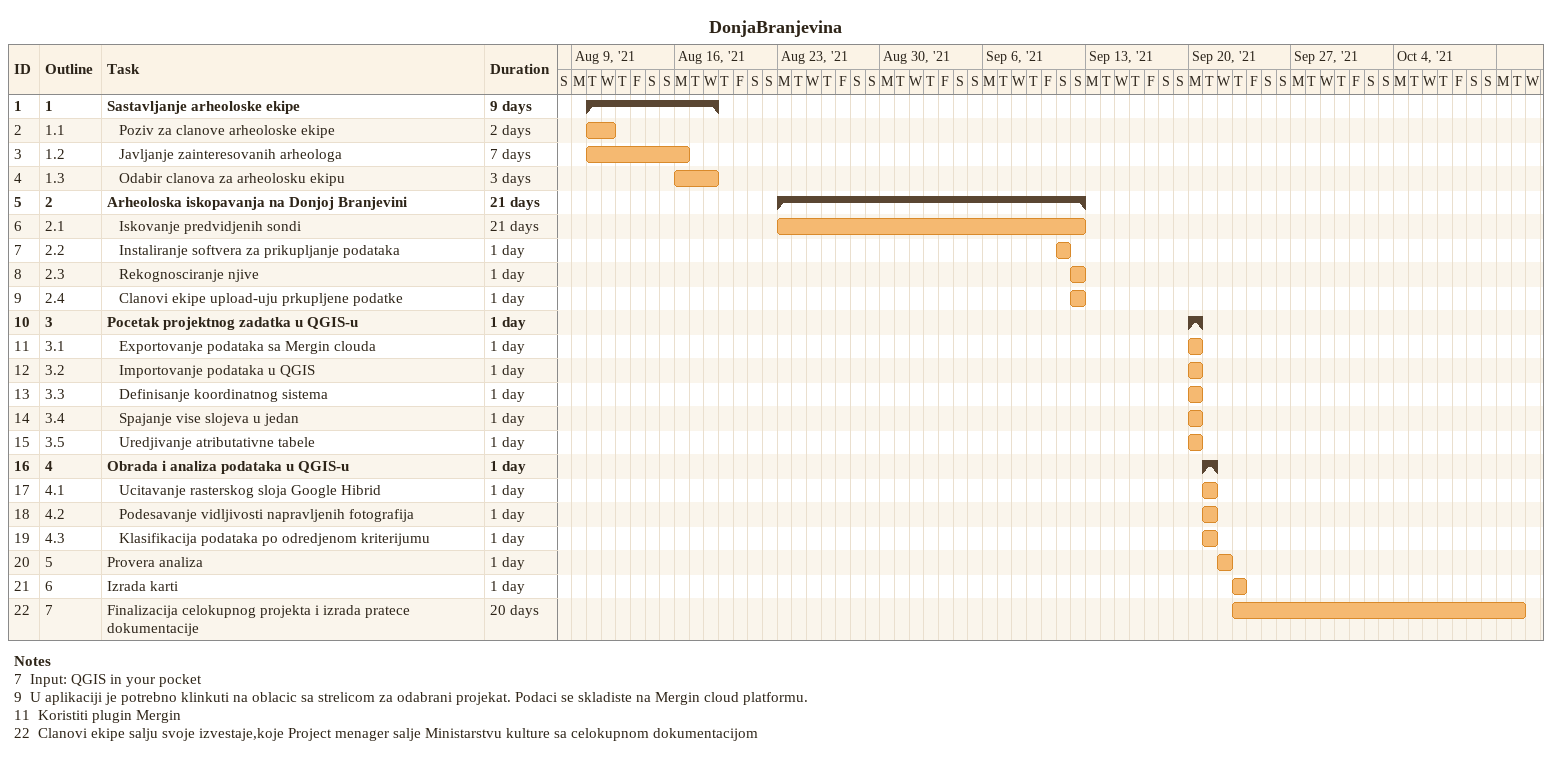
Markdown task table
DonjaBranjevina

| ID | WBS | Task | Duration | Start | Finish |
|---|---|---|---|---|---|
| 1 | 1 | **Sastavljanje arheoloske ekipe** | 9d | 2021-08-10 | 2021-08-18 |
| 2 | 1.1 | Poziv za clanove arheoloske ekipe | 2d | 2021-08-10 | 2021-08-11 |
| 3 | 1.2 | Javljanje zainteresovanih arheologa | 7d | 2021-08-10 | 2021-08-16 |
| 4 | 1.3 | Odabir clanova za arheolosku ekipu | 3d | 2021-08-16 | 2021-08-18 |
| 5 | 2 | **Arheoloska iskopavanja na Donjoj Branjevini** | 21d | 2021-08-23 | 2021-09-12 |
| 6 | 2.1 | Iskovanje predvidjenih sondi | 21d | 2021-08-23 | 2021-09-12 |
| 7 | 2.2 | Instaliranje softvera za prikupljanje podataka | 1d | 2021-09-11 | 2021-09-11 |
| 8 | 2.3 | Rekognosciranje njive | 1d | 2021-09-12 | 2021-09-12 |
| 9 | 2.4 | Clanovi ekipe upload-uju prkupljene podatke | 1d | 2021-09-12 | 2021-09-12 |
| 10 | 3 | **Pocetak projektnog zadatka u QGIS-u** | 1d | 2021-09-20 | 2021-09-20 |
| 11 | 3.1 | Exportovanje podataka sa Mergin clouda | 1d | 2021-09-20 | 2021-09-20 |
| 12 | 3.2 | Importovanje podataka u QGIS | 1d | 2021-09-20 | 2021-09-20 |
| 13 | 3.3 | Definisanje koordinatnog sistema | 1d | 2021-09-20 | 2021-09-20 |
| 14 | 3.4 | Spajanje vise slojeva u jedan | 1d | 2021-09-20 | 2021-09-20 |
| 15 | 3.5 | Uredjivanje atributativne tabele | 1d | 2021-09-20 | 2021-09-20 |
| 16 | 4 | **Obrada i analiza podataka u QGIS-u** | 1d | 2021-09-21 | 2021-09-21 |
| 17 | 4.1 | Ucitavanje rasterskog sloja Google Hibrid | 1d | 2021-09-21 | 2021-09-21 |
| 18 | 4.2 | Podesavanje vidljivosti napravljenih fotografija | 1d | 2021-09-21 | 2021-09-21 |
| 19 | 4.3 | Klasifikacija podataka po odredjenom kriterijumu | 1d | 2021-09-21 | 2021-09-21 |
| 20 | 5 | Provera analiza | 1d | 2021-09-22 | 2021-09-22 |
| 21 | 6 | Izrada karti | 1d | 2021-09-23 | 2021-09-23 |
| 22 | 7 | Finalizacija celokupnog projekta i izrada pratece dokumentacije | 20d | 2021-09-23 | 2021-10-12 |

Notes
- 7: Input: QGIS in your pocket
- 9: U aplikaciji je potrebno klinkuti na oblacic sa strelicom za odabrani projekat. Podaci se skladiste na Mergin cloud platformu.
- 11: Koristiti plugin Mergin
- 22: Clanovi ekipe salju svoje izvestaje,koje Project menager salje Ministarstvu kulture sa celokupnom dokumentacijom
